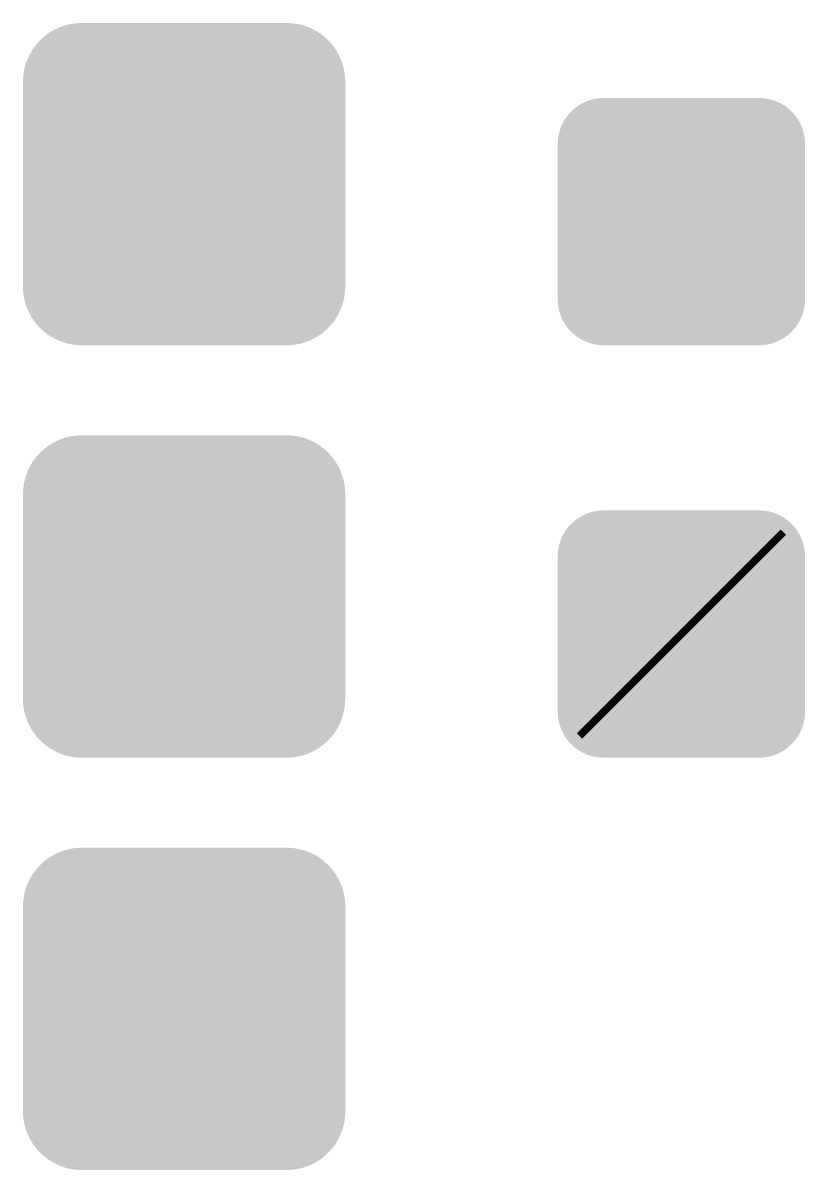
# Model space of a CAD drawing. Header units: millimetres. Extents: x 5277 to 6029, y 2052 to 2709.
# Drawn here: x 5724.73 to 5745.6, y 2612.63 to 2643.23 of the extents above; entities that cross this region are included whole.
import ezdxf

# ---------------------------------------------------------------- set-up
doc = ezdxf.new("R2010")
doc.units = ezdxf.units.MM
doc.layers.add('RailwayFacility', color=7, linetype='CONTINUOUS', true_color=0x000000)
doc.layers.add('TranspLogisticObj', color=7, linetype='CONTINUOUS', true_color=0x000000)

# ---------------------------------------------------------------- blocks, each defined once
blk = doc.blocks.new('602030203_сущ_фз')
at = {"layer": 'RailwayFacility', "linetype": 'Continuous'}
h = blk.add_hatch(color=256, dxfattribs=at)
edge = h.paths.add_edge_path()
edge.add_spline(control_points=[(-0.266, -0.339), (-0.266, 0.523), (0.438, 1.227), (1.3, 1.227)], knot_values=[-1, -1, -1, -1, 0, 0, 0, 0], degree=3, periodic=0)
edge.add_line((1.3, 1.227), (6.769, 1.227))
edge.add_spline(control_points=[(6.769, 1.227), (7.632, 1.227), (8.333, 0.523), (8.333, -0.339)], knot_values=[-1, -1, -1, -1, 0, 0, 0, 0], degree=3, periodic=0)
edge.add_line((8.333, -0.339), (8.333, -5.806))
edge.add_spline(control_points=[(8.333, -5.806), (8.333, -6.669), (7.632, -7.372), (6.769, -7.372)], knot_values=[-1, -1, -1, -1, 0, 0, 0, 0], degree=3, periodic=0)
edge.add_line((6.769, -7.372), (1.3, -7.372))
edge.add_spline(control_points=[(1.3, -7.372), (0.438, -7.372), (-0.266, -6.669), (-0.266, -5.806)], knot_values=[-1, -1, -1, -1, 0, 0, 0, 0], degree=3, periodic=0)
edge.add_line((-0.266, -5.806), (-0.266, -0.339))
edge = h.paths.add_edge_path(flags=16)
edge.add_spline(control_points=[(0.047, -5.806), (0.047, -6.5), (0.606, -7.059), (1.3, -7.059)], knot_values=[-1, -1, -1, -1, 0, 0, 0, 0], degree=3, periodic=0)
edge.add_line((1.3, -7.059), (6.769, -7.059))
edge.add_spline(control_points=[(6.769, -7.059), (7.463, -7.059), (8.022, -6.5), (8.022, -5.806)], knot_values=[-1, -1, -1, -1, 0, 0, 0, 0], degree=3, periodic=0)
edge.add_line((8.022, -5.806), (8.022, -0.339))
edge.add_spline(control_points=[(8.022, -0.339), (8.022, 0.355), (7.463, 0.914), (6.769, 0.914)], knot_values=[-1, -1, -1, -1, 0, 0, 0, 0], degree=3, periodic=0)
edge.add_line((6.769, 0.914), (1.3, 0.914))
edge.add_spline(control_points=[(1.3, 0.914), (0.606, 0.914), (0.047, 0.355), (0.047, -0.339)], knot_values=[-1, -1, -1, -1, 0, 0, 0, 0], degree=3, periodic=0)
edge.add_line((0.047, -0.339), (0.047, -5.806))
at = {"layer": 'RailwayFacility', "linetype": 'Continuous', "true_color": 0xffffff}
h = blk.add_hatch(color=7, dxfattribs=at)
edge = h.paths.add_edge_path()
edge.add_spline(control_points=[(0.047, -5.806), (0.047, -6.5), (0.606, -7.059), (1.3, -7.059)], knot_values=[-1, -1, -1, -1, 0, 0, 0, 0], degree=3, periodic=0)
edge.add_line((1.3, -7.059), (6.769, -7.059))
edge.add_spline(control_points=[(6.769, -7.059), (7.463, -7.059), (8.022, -6.5), (8.022, -5.806)], knot_values=[-1, -1, -1, -1, 0, 0, 0, 0], degree=3, periodic=0)
edge.add_line((8.022, -5.806), (8.022, -0.339))
edge.add_spline(control_points=[(8.022, -0.339), (8.022, 0.355), (7.463, 0.914), (6.769, 0.914)], knot_values=[-1, -1, -1, -1, 0, 0, 0, 0], degree=3, periodic=0)
edge.add_line((6.769, 0.914), (1.3, 0.914))
edge.add_spline(control_points=[(1.3, 0.914), (0.606, 0.914), (0.047, 0.355), (0.047, -0.339)], knot_values=[-1, -1, -1, -1, 0, 0, 0, 0], degree=3, periodic=0)
edge.add_line((0.047, -0.339), (0.047, -5.806))
at = {"layer": 'RailwayFacility', "linetype": 'Continuous'}
h = blk.add_hatch(color=256, dxfattribs=at)
edge = h.paths.add_edge_path()
edge.add_line((0.252, -0.679), (0.252, -5.464))
edge.add_spline(control_points=[(0.252, -5.464), (0.252, -6.23), (0.877, -6.854), (1.642, -6.854)], knot_values=[0, 0, 0, 0, 1, 1, 1, 1], degree=3, periodic=0)
edge.add_line((1.642, -6.854), (6.427, -6.854))
edge.add_spline(control_points=[(6.427, -6.854), (7.193, -6.854), (7.815, -6.23), (7.815, -5.464)], knot_values=[0, 0, 0, 0, 1, 1, 1, 1], degree=3, periodic=0)
edge.add_line((7.815, -5.464), (7.815, -0.679))
edge.add_spline(control_points=[(7.815, -0.679), (7.815, 0.086), (7.193, 0.709), (6.427, 0.709)], knot_values=[0, 0, 0, 0, 1, 1, 1, 1], degree=3, periodic=0)
edge.add_line((6.427, 0.709), (1.642, 0.709))
edge.add_spline(control_points=[(1.642, 0.709), (0.877, 0.709), (0.252, 0.086), (0.252, -0.679)], knot_values=[0, 0, 0, 0, 1, 1, 1, 1], degree=3, periodic=0)
edge = h.paths.add_edge_path(flags=16)
edge.add_line((0.565, -0.679), (0.565, -5.464))
edge.add_spline(control_points=[(0.565, -5.464), (0.565, -6.06), (1.046, -6.541), (1.642, -6.541)], knot_values=[-1, -1, -1, -1, 0, 0, 0, 0], degree=3, periodic=0)
edge.add_line((1.642, -6.541), (6.427, -6.541))
edge.add_spline(control_points=[(6.427, -6.541), (7.024, -6.541), (7.502, -6.06), (7.502, -5.464)], knot_values=[-1, -1, -1, -1, 0, 0, 0, 0], degree=3, periodic=0)
edge.add_line((7.502, -5.464), (7.502, -0.679))
edge.add_spline(control_points=[(7.502, -0.679), (7.502, -0.083), (7.024, 0.396), (6.427, 0.396)], knot_values=[-1, -1, -1, -1, 0, 0, 0, 0], degree=3, periodic=0)
edge.add_line((6.427, 0.396), (1.642, 0.396))
edge.add_spline(control_points=[(1.642, 0.396), (1.046, 0.396), (0.565, -0.083), (0.565, -0.679)], knot_values=[-1, -1, -1, -1, 0, 0, 0, 0], degree=3, periodic=0)
h = blk.add_hatch(color=256, dxfattribs=at)
edge = h.paths.add_edge_path()
edge.add_line((0.77, -1.021), (0.77, -5.124))
edge.add_spline(control_points=[(0.77, -5.124), (0.77, -5.792), (1.314, -6.336), (1.982, -6.336)], knot_values=[0, 0, 0, 0, 1, 1, 1, 1], degree=3, periodic=0)
edge.add_line((1.982, -6.336), (6.085, -6.336))
edge.add_spline(control_points=[(6.085, -6.336), (6.753, -6.336), (7.297, -5.792), (7.297, -5.124)], knot_values=[0, 0, 0, 0, 1, 1, 1, 1], degree=3, periodic=0)
edge.add_line((7.297, -5.124), (7.297, -1.021))
edge.add_spline(control_points=[(7.297, -1.021), (7.297, -0.353), (6.753, 0.191), (6.085, 0.191)], knot_values=[0, 0, 0, 0, 1, 1, 1, 1], degree=3, periodic=0)
edge.add_line((6.085, 0.191), (1.982, 0.191))
edge.add_spline(control_points=[(1.982, 0.191), (1.314, 0.191), (0.77, -0.353), (0.77, -1.021)], knot_values=[0, 0, 0, 0, 1, 1, 1, 1], degree=3, periodic=0)
edge = h.paths.add_edge_path(flags=16)
edge.add_line((1.081, -1.021), (1.081, -5.124))
edge.add_spline(control_points=[(1.081, -5.124), (1.081, -5.624), (1.482, -6.025), (1.982, -6.025)], knot_values=[-1, -1, -1, -1, 0, 0, 0, 0], degree=3, periodic=0)
edge.add_line((1.982, -6.025), (6.085, -6.025))
edge.add_spline(control_points=[(6.085, -6.025), (6.585, -6.025), (6.986, -5.624), (6.986, -5.124)], knot_values=[-1, -1, -1, -1, 0, 0, 0, 0], degree=3, periodic=0)
edge.add_line((6.986, -5.124), (6.986, -1.021))
edge.add_spline(control_points=[(6.986, -1.021), (6.986, -0.521), (6.585, -0.12), (6.085, -0.12)], knot_values=[-1, -1, -1, -1, 0, 0, 0, 0], degree=3, periodic=0)
edge.add_line((6.085, -0.12), (1.982, -0.12))
edge.add_spline(control_points=[(1.982, -0.12), (1.482, -0.12), (1.081, -0.521), (1.081, -1.021)], knot_values=[-1, -1, -1, -1, 0, 0, 0, 0], degree=3, periodic=0)
h = blk.add_hatch(color=256, dxfattribs=at)
h.paths.add_polyline_path([(2.791, -0.725), (3.059, -0.637), (3.663, -0.549), (4.001, -0.549), (4.339, -0.549), (4.944, -0.637), (5.211, -0.725), (5.478, -0.814), (5.847, -1.043), (5.949, -1.185), (5.996, -1.193), (6.043, -1.248), (6.043, -1.295), (6.043, -1.318), (6.043, -5.724), (1.959, -5.724), (1.959, -1.452), (1.959, -1.357), (1.959, -1.35), (1.959, -1.295), (1.959, -1.248), (2.006, -1.193), (2.053, -1.185), (2.155, -1.043), (2.524, -0.814)])
h.paths.add_polyline_path([(2.226, -1.585), (2.226, -5.3), (3.011, -5.3), (3.011, -5.104), (3.208, -5.104), (3.208, -5.269), (4.794, -5.269), (4.794, -5.104), (4.991, -5.104), (4.991, -5.3), (5.776, -5.3), (5.776, -1.585)], flags=16)
h.paths.add_polyline_path([(3.019, -1.923), (4.991, -1.923), (5.05, -1.923), (5.148, -1.964), (5.187, -2.005), (5.226, -2.047), (5.266, -2.147), (5.266, -2.206), (5.266, -4.012), (5.266, -4.071), (5.226, -4.171), (5.187, -4.212), (5.148, -4.254), (5.05, -4.295), (4.991, -4.295), (4.983, -4.295), (4.983, -4.766), (4.983, -4.817), (4.932, -4.868), (4.881, -4.868), (4.841, -4.868), (4.841, -5.041), (4.841, -5.073), (4.814, -5.104), (4.786, -5.104), (4.716, -5.104), (4.688, -5.104), (4.661, -5.073), (4.661, -5.041), (4.661, -4.868), (3.341, -4.868), (3.341, -5.041), (3.341, -5.073), (3.314, -5.104), (3.286, -5.104), (3.223, -5.104), (3.192, -5.104), (3.161, -5.073), (3.161, -5.041), (3.161, -4.868), (3.121, -4.868), (3.07, -4.868), (3.019, -4.817), (3.019, -4.766), (3.019, -4.295), (2.96, -4.295), (2.86, -4.254), (2.819, -4.212), (2.778, -4.171), (2.737, -4.071), (2.737, -4.012), (2.737, -2.206), (2.737, -2.147), (2.778, -2.047), (2.819, -2.005), (2.86, -1.964), (2.96, -1.923)], flags=0)
blk = doc.blocks.new('602030203_план_фз')
at = {"layer": 'RailwayFacility', "linetype": 'Continuous'}
h = blk.add_hatch(color=256, dxfattribs=at)
edge = h.paths.add_edge_path()
edge.add_spline(control_points=[(-0.266, -0.339), (-0.266, 0.523), (0.438, 1.227), (1.3, 1.227)], knot_values=[-1, -1, -1, -1, 0, 0, 0, 0], degree=3, periodic=0)
edge.add_line((1.3, 1.227), (6.769, 1.227))
edge.add_spline(control_points=[(6.769, 1.227), (7.632, 1.227), (8.333, 0.523), (8.333, -0.339)], knot_values=[-1, -1, -1, -1, 0, 0, 0, 0], degree=3, periodic=0)
edge.add_line((8.333, -0.339), (8.333, -5.806))
edge.add_spline(control_points=[(8.333, -5.806), (8.333, -6.669), (7.632, -7.372), (6.769, -7.372)], knot_values=[-1, -1, -1, -1, 0, 0, 0, 0], degree=3, periodic=0)
edge.add_line((6.769, -7.372), (1.3, -7.372))
edge.add_spline(control_points=[(1.3, -7.372), (0.438, -7.372), (-0.266, -6.669), (-0.266, -5.806)], knot_values=[-1, -1, -1, -1, 0, 0, 0, 0], degree=3, periodic=0)
edge.add_line((-0.266, -5.806), (-0.266, -0.339))
edge = h.paths.add_edge_path(flags=16)
edge.add_spline(control_points=[(0.047, -5.806), (0.047, -6.5), (0.606, -7.059), (1.3, -7.059)], knot_values=[-1, -1, -1, -1, 0, 0, 0, 0], degree=3, periodic=0)
edge.add_line((1.3, -7.059), (6.769, -7.059))
edge.add_spline(control_points=[(6.769, -7.059), (7.463, -7.059), (8.022, -6.5), (8.022, -5.806)], knot_values=[-1, -1, -1, -1, 0, 0, 0, 0], degree=3, periodic=0)
edge.add_line((8.022, -5.806), (8.022, -0.339))
edge.add_spline(control_points=[(8.022, -0.339), (8.022, 0.355), (7.463, 0.914), (6.769, 0.914)], knot_values=[-1, -1, -1, -1, 0, 0, 0, 0], degree=3, periodic=0)
edge.add_line((6.769, 0.914), (1.3, 0.914))
edge.add_spline(control_points=[(1.3, 0.914), (0.606, 0.914), (0.047, 0.355), (0.047, -0.339)], knot_values=[-1, -1, -1, -1, 0, 0, 0, 0], degree=3, periodic=0)
edge.add_line((0.047, -0.339), (0.047, -5.806))
at = {"layer": 'RailwayFacility', "linetype": 'Continuous', "true_color": 0xff0000}
h = blk.add_hatch(color=1, dxfattribs=at)
edge = h.paths.add_edge_path()
edge.add_spline(control_points=[(0.047, -5.806), (0.047, -6.5), (0.606, -7.059), (1.3, -7.059)], knot_values=[-1, -1, -1, -1, 0, 0, 0, 0], degree=3, periodic=0)
edge.add_line((1.3, -7.059), (6.769, -7.059))
edge.add_spline(control_points=[(6.769, -7.059), (7.463, -7.059), (8.022, -6.5), (8.022, -5.806)], knot_values=[-1, -1, -1, -1, 0, 0, 0, 0], degree=3, periodic=0)
edge.add_line((8.022, -5.806), (8.022, -0.339))
edge.add_spline(control_points=[(8.022, -0.339), (8.022, 0.355), (7.463, 0.914), (6.769, 0.914)], knot_values=[-1, -1, -1, -1, 0, 0, 0, 0], degree=3, periodic=0)
edge.add_line((6.769, 0.914), (1.3, 0.914))
edge.add_spline(control_points=[(1.3, 0.914), (0.606, 0.914), (0.047, 0.355), (0.047, -0.339)], knot_values=[-1, -1, -1, -1, 0, 0, 0, 0], degree=3, periodic=0)
edge.add_line((0.047, -0.339), (0.047, -5.806))
at = {"layer": 'RailwayFacility', "linetype": 'Continuous'}
h = blk.add_hatch(color=256, dxfattribs=at)
edge = h.paths.add_edge_path()
edge.add_line((0.252, -0.679), (0.252, -5.464))
edge.add_spline(control_points=[(0.252, -5.464), (0.252, -6.23), (0.877, -6.854), (1.642, -6.854)], knot_values=[0, 0, 0, 0, 1, 1, 1, 1], degree=3, periodic=0)
edge.add_line((1.642, -6.854), (6.427, -6.854))
edge.add_spline(control_points=[(6.427, -6.854), (7.193, -6.854), (7.815, -6.23), (7.815, -5.464)], knot_values=[0, 0, 0, 0, 1, 1, 1, 1], degree=3, periodic=0)
edge.add_line((7.815, -5.464), (7.815, -0.679))
edge.add_spline(control_points=[(7.815, -0.679), (7.815, 0.086), (7.193, 0.709), (6.427, 0.709)], knot_values=[0, 0, 0, 0, 1, 1, 1, 1], degree=3, periodic=0)
edge.add_line((6.427, 0.709), (1.642, 0.709))
edge.add_spline(control_points=[(1.642, 0.709), (0.877, 0.709), (0.252, 0.086), (0.252, -0.679)], knot_values=[0, 0, 0, 0, 1, 1, 1, 1], degree=3, periodic=0)
edge = h.paths.add_edge_path(flags=16)
edge.add_line((0.565, -0.679), (0.565, -5.464))
edge.add_spline(control_points=[(0.565, -5.464), (0.565, -6.06), (1.046, -6.541), (1.642, -6.541)], knot_values=[-1, -1, -1, -1, 0, 0, 0, 0], degree=3, periodic=0)
edge.add_line((1.642, -6.541), (6.427, -6.541))
edge.add_spline(control_points=[(6.427, -6.541), (7.024, -6.541), (7.502, -6.06), (7.502, -5.464)], knot_values=[-1, -1, -1, -1, 0, 0, 0, 0], degree=3, periodic=0)
edge.add_line((7.502, -5.464), (7.502, -0.679))
edge.add_spline(control_points=[(7.502, -0.679), (7.502, -0.083), (7.024, 0.396), (6.427, 0.396)], knot_values=[-1, -1, -1, -1, 0, 0, 0, 0], degree=3, periodic=0)
edge.add_line((6.427, 0.396), (1.642, 0.396))
edge.add_spline(control_points=[(1.642, 0.396), (1.046, 0.396), (0.565, -0.083), (0.565, -0.679)], knot_values=[-1, -1, -1, -1, 0, 0, 0, 0], degree=3, periodic=0)
h = blk.add_hatch(color=256, dxfattribs=at)
edge = h.paths.add_edge_path()
edge.add_line((0.77, -1.021), (0.77, -5.124))
edge.add_spline(control_points=[(0.77, -5.124), (0.77, -5.792), (1.314, -6.336), (1.982, -6.336)], knot_values=[0, 0, 0, 0, 1, 1, 1, 1], degree=3, periodic=0)
edge.add_line((1.982, -6.336), (6.085, -6.336))
edge.add_spline(control_points=[(6.085, -6.336), (6.753, -6.336), (7.297, -5.792), (7.297, -5.124)], knot_values=[0, 0, 0, 0, 1, 1, 1, 1], degree=3, periodic=0)
edge.add_line((7.297, -5.124), (7.297, -1.021))
edge.add_spline(control_points=[(7.297, -1.021), (7.297, -0.353), (6.753, 0.191), (6.085, 0.191)], knot_values=[0, 0, 0, 0, 1, 1, 1, 1], degree=3, periodic=0)
edge.add_line((6.085, 0.191), (1.982, 0.191))
edge.add_spline(control_points=[(1.982, 0.191), (1.314, 0.191), (0.77, -0.353), (0.77, -1.021)], knot_values=[0, 0, 0, 0, 1, 1, 1, 1], degree=3, periodic=0)
edge = h.paths.add_edge_path(flags=16)
edge.add_line((1.081, -1.021), (1.081, -5.124))
edge.add_spline(control_points=[(1.081, -5.124), (1.081, -5.624), (1.482, -6.025), (1.982, -6.025)], knot_values=[-1, -1, -1, -1, 0, 0, 0, 0], degree=3, periodic=0)
edge.add_line((1.982, -6.025), (6.085, -6.025))
edge.add_spline(control_points=[(6.085, -6.025), (6.585, -6.025), (6.986, -5.624), (6.986, -5.124)], knot_values=[-1, -1, -1, -1, 0, 0, 0, 0], degree=3, periodic=0)
edge.add_line((6.986, -5.124), (6.986, -1.021))
edge.add_spline(control_points=[(6.986, -1.021), (6.986, -0.521), (6.585, -0.12), (6.085, -0.12)], knot_values=[-1, -1, -1, -1, 0, 0, 0, 0], degree=3, periodic=0)
edge.add_line((6.085, -0.12), (1.982, -0.12))
edge.add_spline(control_points=[(1.982, -0.12), (1.482, -0.12), (1.081, -0.521), (1.081, -1.021)], knot_values=[-1, -1, -1, -1, 0, 0, 0, 0], degree=3, periodic=0)
h = blk.add_hatch(color=256, dxfattribs=at)
h.paths.add_polyline_path([(2.791, -0.725), (3.059, -0.637), (3.663, -0.549), (4.001, -0.549), (4.339, -0.549), (4.944, -0.637), (5.211, -0.725), (5.478, -0.814), (5.847, -1.043), (5.949, -1.185), (5.996, -1.193), (6.043, -1.248), (6.043, -1.295), (6.043, -1.318), (6.043, -5.724), (1.959, -5.724), (1.959, -1.452), (1.959, -1.357), (1.959, -1.35), (1.959, -1.295), (1.959, -1.248), (2.006, -1.193), (2.053, -1.185), (2.155, -1.043), (2.524, -0.814)])
h.paths.add_polyline_path([(2.226, -1.585), (2.226, -5.3), (3.011, -5.3), (3.011, -5.104), (3.208, -5.104), (3.208, -5.269), (4.794, -5.269), (4.794, -5.104), (4.991, -5.104), (4.991, -5.3), (5.776, -5.3), (5.776, -1.585)], flags=16)
h.paths.add_polyline_path([(3.019, -1.923), (4.991, -1.923), (5.05, -1.923), (5.148, -1.964), (5.187, -2.005), (5.226, -2.047), (5.266, -2.147), (5.266, -2.206), (5.266, -4.012), (5.266, -4.071), (5.226, -4.171), (5.187, -4.212), (5.148, -4.254), (5.05, -4.295), (4.991, -4.295), (4.983, -4.295), (4.983, -4.766), (4.983, -4.817), (4.932, -4.868), (4.881, -4.868), (4.841, -4.868), (4.841, -5.041), (4.841, -5.073), (4.814, -5.104), (4.786, -5.104), (4.716, -5.104), (4.688, -5.104), (4.661, -5.073), (4.661, -5.041), (4.661, -4.868), (3.341, -4.868), (3.341, -5.041), (3.341, -5.073), (3.314, -5.104), (3.286, -5.104), (3.223, -5.104), (3.192, -5.104), (3.161, -5.073), (3.161, -5.041), (3.161, -4.868), (3.121, -4.868), (3.07, -4.868), (3.019, -4.817), (3.019, -4.766), (3.019, -4.295), (2.96, -4.295), (2.86, -4.254), (2.819, -4.212), (2.778, -4.171), (2.737, -4.071), (2.737, -4.012), (2.737, -2.206), (2.737, -2.147), (2.778, -2.047), (2.819, -2.005), (2.86, -1.964), (2.96, -1.923)], flags=0)
blk = doc.blocks.new('602030203_рек_фз')
at = {"layer": 'RailwayFacility', "linetype": 'Continuous'}
h = blk.add_hatch(color=256, dxfattribs=at)
edge = h.paths.add_edge_path()
edge.add_spline(control_points=[(-0.266, -0.339), (-0.266, 0.523), (0.438, 1.227), (1.3, 1.227)], knot_values=[-1, -1, -1, -1, 0, 0, 0, 0], degree=3, periodic=0)
edge.add_line((1.3, 1.227), (6.769, 1.227))
edge.add_spline(control_points=[(6.769, 1.227), (7.632, 1.227), (8.333, 0.523), (8.333, -0.339)], knot_values=[-1, -1, -1, -1, 0, 0, 0, 0], degree=3, periodic=0)
edge.add_line((8.333, -0.339), (8.333, -5.806))
edge.add_spline(control_points=[(8.333, -5.806), (8.333, -6.669), (7.632, -7.372), (6.769, -7.372)], knot_values=[-1, -1, -1, -1, 0, 0, 0, 0], degree=3, periodic=0)
edge.add_line((6.769, -7.372), (1.3, -7.372))
edge.add_spline(control_points=[(1.3, -7.372), (0.438, -7.372), (-0.266, -6.669), (-0.266, -5.806)], knot_values=[-1, -1, -1, -1, 0, 0, 0, 0], degree=3, periodic=0)
edge.add_line((-0.266, -5.806), (-0.266, -0.339))
edge = h.paths.add_edge_path(flags=16)
edge.add_spline(control_points=[(0.047, -5.806), (0.047, -6.5), (0.606, -7.059), (1.3, -7.059)], knot_values=[-1, -1, -1, -1, 0, 0, 0, 0], degree=3, periodic=0)
edge.add_line((1.3, -7.059), (6.769, -7.059))
edge.add_spline(control_points=[(6.769, -7.059), (7.463, -7.059), (8.022, -6.5), (8.022, -5.806)], knot_values=[-1, -1, -1, -1, 0, 0, 0, 0], degree=3, periodic=0)
edge.add_line((8.022, -5.806), (8.022, -0.339))
edge.add_spline(control_points=[(8.022, -0.339), (8.022, 0.355), (7.463, 0.914), (6.769, 0.914)], knot_values=[-1, -1, -1, -1, 0, 0, 0, 0], degree=3, periodic=0)
edge.add_line((6.769, 0.914), (1.3, 0.914))
edge.add_spline(control_points=[(1.3, 0.914), (0.606, 0.914), (0.047, 0.355), (0.047, -0.339)], knot_values=[-1, -1, -1, -1, 0, 0, 0, 0], degree=3, periodic=0)
edge.add_line((0.047, -0.339), (0.047, -5.806))
at = {"layer": 'RailwayFacility', "linetype": 'Continuous', "true_color": 0xffff00}
h = blk.add_hatch(color=2, dxfattribs=at)
edge = h.paths.add_edge_path()
edge.add_spline(control_points=[(0.047, -5.806), (0.047, -6.5), (0.606, -7.059), (1.3, -7.059)], knot_values=[-1, -1, -1, -1, 0, 0, 0, 0], degree=3, periodic=0)
edge.add_line((1.3, -7.059), (6.769, -7.059))
edge.add_spline(control_points=[(6.769, -7.059), (7.463, -7.059), (8.022, -6.5), (8.022, -5.806)], knot_values=[-1, -1, -1, -1, 0, 0, 0, 0], degree=3, periodic=0)
edge.add_line((8.022, -5.806), (8.022, -0.339))
edge.add_spline(control_points=[(8.022, -0.339), (8.022, 0.355), (7.463, 0.914), (6.769, 0.914)], knot_values=[-1, -1, -1, -1, 0, 0, 0, 0], degree=3, periodic=0)
edge.add_line((6.769, 0.914), (1.3, 0.914))
edge.add_spline(control_points=[(1.3, 0.914), (0.606, 0.914), (0.047, 0.355), (0.047, -0.339)], knot_values=[-1, -1, -1, -1, 0, 0, 0, 0], degree=3, periodic=0)
edge.add_line((0.047, -0.339), (0.047, -5.806))
at = {"layer": 'RailwayFacility', "linetype": 'Continuous'}
h = blk.add_hatch(color=256, dxfattribs=at)
edge = h.paths.add_edge_path()
edge.add_line((0.252, -0.679), (0.252, -5.464))
edge.add_spline(control_points=[(0.252, -5.464), (0.252, -6.23), (0.877, -6.854), (1.642, -6.854)], knot_values=[0, 0, 0, 0, 1, 1, 1, 1], degree=3, periodic=0)
edge.add_line((1.642, -6.854), (6.427, -6.854))
edge.add_spline(control_points=[(6.427, -6.854), (7.193, -6.854), (7.815, -6.23), (7.815, -5.464)], knot_values=[0, 0, 0, 0, 1, 1, 1, 1], degree=3, periodic=0)
edge.add_line((7.815, -5.464), (7.815, -0.679))
edge.add_spline(control_points=[(7.815, -0.679), (7.815, 0.086), (7.193, 0.709), (6.427, 0.709)], knot_values=[0, 0, 0, 0, 1, 1, 1, 1], degree=3, periodic=0)
edge.add_line((6.427, 0.709), (1.642, 0.709))
edge.add_spline(control_points=[(1.642, 0.709), (0.877, 0.709), (0.252, 0.086), (0.252, -0.679)], knot_values=[0, 0, 0, 0, 1, 1, 1, 1], degree=3, periodic=0)
edge = h.paths.add_edge_path(flags=16)
edge.add_line((0.565, -0.679), (0.565, -5.464))
edge.add_spline(control_points=[(0.565, -5.464), (0.565, -6.06), (1.046, -6.541), (1.642, -6.541)], knot_values=[-1, -1, -1, -1, 0, 0, 0, 0], degree=3, periodic=0)
edge.add_line((1.642, -6.541), (6.427, -6.541))
edge.add_spline(control_points=[(6.427, -6.541), (7.024, -6.541), (7.502, -6.06), (7.502, -5.464)], knot_values=[-1, -1, -1, -1, 0, 0, 0, 0], degree=3, periodic=0)
edge.add_line((7.502, -5.464), (7.502, -0.679))
edge.add_spline(control_points=[(7.502, -0.679), (7.502, -0.083), (7.024, 0.396), (6.427, 0.396)], knot_values=[-1, -1, -1, -1, 0, 0, 0, 0], degree=3, periodic=0)
edge.add_line((6.427, 0.396), (1.642, 0.396))
edge.add_spline(control_points=[(1.642, 0.396), (1.046, 0.396), (0.565, -0.083), (0.565, -0.679)], knot_values=[-1, -1, -1, -1, 0, 0, 0, 0], degree=3, periodic=0)
h = blk.add_hatch(color=256, dxfattribs=at)
edge = h.paths.add_edge_path()
edge.add_line((0.77, -1.021), (0.77, -5.124))
edge.add_spline(control_points=[(0.77, -5.124), (0.77, -5.792), (1.314, -6.336), (1.982, -6.336)], knot_values=[0, 0, 0, 0, 1, 1, 1, 1], degree=3, periodic=0)
edge.add_line((1.982, -6.336), (6.085, -6.336))
edge.add_spline(control_points=[(6.085, -6.336), (6.753, -6.336), (7.297, -5.792), (7.297, -5.124)], knot_values=[0, 0, 0, 0, 1, 1, 1, 1], degree=3, periodic=0)
edge.add_line((7.297, -5.124), (7.297, -1.021))
edge.add_spline(control_points=[(7.297, -1.021), (7.297, -0.353), (6.753, 0.191), (6.085, 0.191)], knot_values=[0, 0, 0, 0, 1, 1, 1, 1], degree=3, periodic=0)
edge.add_line((6.085, 0.191), (1.982, 0.191))
edge.add_spline(control_points=[(1.982, 0.191), (1.314, 0.191), (0.77, -0.353), (0.77, -1.021)], knot_values=[0, 0, 0, 0, 1, 1, 1, 1], degree=3, periodic=0)
edge = h.paths.add_edge_path(flags=16)
edge.add_line((1.081, -1.021), (1.081, -5.124))
edge.add_spline(control_points=[(1.081, -5.124), (1.081, -5.624), (1.482, -6.025), (1.982, -6.025)], knot_values=[-1, -1, -1, -1, 0, 0, 0, 0], degree=3, periodic=0)
edge.add_line((1.982, -6.025), (6.085, -6.025))
edge.add_spline(control_points=[(6.085, -6.025), (6.585, -6.025), (6.986, -5.624), (6.986, -5.124)], knot_values=[-1, -1, -1, -1, 0, 0, 0, 0], degree=3, periodic=0)
edge.add_line((6.986, -5.124), (6.986, -1.021))
edge.add_spline(control_points=[(6.986, -1.021), (6.986, -0.521), (6.585, -0.12), (6.085, -0.12)], knot_values=[-1, -1, -1, -1, 0, 0, 0, 0], degree=3, periodic=0)
edge.add_line((6.085, -0.12), (1.982, -0.12))
edge.add_spline(control_points=[(1.982, -0.12), (1.482, -0.12), (1.081, -0.521), (1.081, -1.021)], knot_values=[-1, -1, -1, -1, 0, 0, 0, 0], degree=3, periodic=0)
h = blk.add_hatch(color=256, dxfattribs=at)
h.paths.add_polyline_path([(2.791, -0.725), (3.059, -0.637), (3.663, -0.549), (4.001, -0.549), (4.339, -0.549), (4.944, -0.637), (5.211, -0.725), (5.478, -0.814), (5.847, -1.043), (5.949, -1.185), (5.996, -1.193), (6.043, -1.248), (6.043, -1.295), (6.043, -1.318), (6.043, -5.724), (1.959, -5.724), (1.959, -1.452), (1.959, -1.357), (1.959, -1.35), (1.959, -1.295), (1.959, -1.248), (2.006, -1.193), (2.053, -1.185), (2.155, -1.043), (2.524, -0.814)])
h.paths.add_polyline_path([(2.226, -1.585), (2.226, -5.3), (3.011, -5.3), (3.011, -5.104), (3.208, -5.104), (3.208, -5.269), (4.794, -5.269), (4.794, -5.104), (4.991, -5.104), (4.991, -5.3), (5.776, -5.3), (5.776, -1.585)], flags=16)
h.paths.add_polyline_path([(3.019, -1.923), (4.991, -1.923), (5.05, -1.923), (5.148, -1.964), (5.187, -2.005), (5.226, -2.047), (5.266, -2.147), (5.266, -2.206), (5.266, -4.012), (5.266, -4.071), (5.226, -4.171), (5.187, -4.212), (5.148, -4.254), (5.05, -4.295), (4.991, -4.295), (4.983, -4.295), (4.983, -4.766), (4.983, -4.817), (4.932, -4.868), (4.881, -4.868), (4.841, -4.868), (4.841, -5.041), (4.841, -5.073), (4.814, -5.104), (4.786, -5.104), (4.716, -5.104), (4.688, -5.104), (4.661, -5.073), (4.661, -5.041), (4.661, -4.868), (3.341, -4.868), (3.341, -5.041), (3.341, -5.073), (3.314, -5.104), (3.286, -5.104), (3.223, -5.104), (3.192, -5.104), (3.161, -5.073), (3.161, -5.041), (3.161, -4.868), (3.121, -4.868), (3.07, -4.868), (3.019, -4.817), (3.019, -4.766), (3.019, -4.295), (2.96, -4.295), (2.86, -4.254), (2.819, -4.212), (2.778, -4.171), (2.737, -4.071), (2.737, -4.012), (2.737, -2.206), (2.737, -2.147), (2.778, -2.047), (2.819, -2.005), (2.86, -1.964), (2.96, -1.923)], flags=0)
blk = doc.blocks.new('602030602_рек_мз')
at = {"layer": 'TranspLogisticObj', "linetype": 'Continuous'}
h = blk.add_hatch(color=256, dxfattribs=at)
edge = h.paths.add_edge_path()
edge.add_spline(control_points=[(0, 0), (0, 0.675), (0.55, 1.225), (1.225, 1.225)], knot_values=[-1, -1, -1, -1, 0, 0, 0, 0], degree=3, periodic=0)
edge.add_line((1.225, 1.225), (5.372, 1.225))
edge.add_spline(control_points=[(5.372, 1.225), (6.047, 1.225), (6.598, 0.675), (6.598, 0)], knot_values=[-1, -1, -1, -1, 0, 0, 0, 0], degree=3, periodic=0)
edge.add_line((6.598, 0), (6.598, -4.147))
edge.add_spline(control_points=[(6.598, -4.147), (6.598, -4.822), (6.047, -5.372), (5.372, -5.372)], knot_values=[-1, -1, -1, -1, 0, 0, 0, 0], degree=3, periodic=0)
edge.add_line((5.372, -5.372), (1.225, -5.372))
edge.add_spline(control_points=[(1.225, -5.372), (0.55, -5.372), (0, -4.822), (0, -4.147)], knot_values=[-1, -1, -1, -1, 0, 0, 0, 0], degree=3, periodic=0)
edge.add_line((0, -4.147), (0, 0))
edge = h.paths.add_edge_path(flags=16)
edge.add_spline(control_points=[(0.313, -4.147), (0.313, -4.652), (0.72, -5.059), (1.225, -5.059)], knot_values=[-1, -1, -1, -1, 0, 0, 0, 0], degree=3, periodic=0)
edge.add_line((1.225, -5.059), (5.372, -5.059))
edge.add_spline(control_points=[(5.372, -5.059), (5.878, -5.059), (6.285, -4.652), (6.285, -4.147)], knot_values=[-1, -1, -1, -1, 0, 0, 0, 0], degree=3, periodic=0)
edge.add_line((6.285, -4.147), (6.285, 0))
edge.add_spline(control_points=[(6.285, 0), (6.285, 0.505), (5.878, 0.912), (5.372, 0.912)], knot_values=[-1, -1, -1, -1, 0, 0, 0, 0], degree=3, periodic=0)
edge.add_line((5.372, 0.912), (1.225, 0.912))
edge.add_spline(control_points=[(1.225, 0.912), (0.72, 0.912), (0.313, 0.505), (0.313, 0)], knot_values=[-1, -1, -1, -1, 0, 0, 0, 0], degree=3, periodic=0)
edge.add_line((0.313, 0), (0.313, -4.147))
at = {"layer": 'TranspLogisticObj', "linetype": 'Continuous', "true_color": 0xffff00}
h = blk.add_hatch(color=2, dxfattribs=at)
edge = h.paths.add_edge_path()
edge.add_line((0.313, 0), (0.313, -4.147))
edge.add_spline(control_points=[(0.313, -4.147), (0.313, -4.652), (0.72, -5.059), (1.225, -5.059)], knot_values=[-1, -1, -1, -1, 0, 0, 0, 0], degree=3, periodic=0)
edge.add_line((1.225, -5.059), (5.372, -5.059))
edge.add_spline(control_points=[(5.372, -5.059), (5.878, -5.059), (6.285, -4.652), (6.285, -4.147)], knot_values=[-1, -1, -1, -1, 0, 0, 0, 0], degree=3, periodic=0)
edge.add_line((6.285, -4.147), (6.285, 0))
edge.add_spline(control_points=[(6.285, 0), (6.285, 0.505), (5.878, 0.912), (5.372, 0.912)], knot_values=[-1, -1, -1, -1, 0, 0, 0, 0], degree=3, periodic=0)
edge.add_line((5.372, 0.912), (1.225, 0.912))
edge.add_spline(control_points=[(1.225, 0.912), (0.72, 0.912), (0.313, 0.505), (0.313, 0)], knot_values=[-1, -1, -1, -1, 0, 0, 0, 0], degree=3, periodic=0)
at = {"layer": 'TranspLogisticObj', "linetype": 'Continuous'}
h = blk.add_hatch(color=256, dxfattribs=at)
h.paths.add_polyline_path([(4.868, -0.382), (5.413, -0.382), (5.413, -4.047), (3.202, -4.047), (3.202, -4.57), (1.816, -3.767), (3.202, -2.972), (3.202, -3.495), (4.868, -3.495)])
h.paths.add_polyline_path([(3.398, 0.421), (4.784, -0.382), (3.398, -1.177), (3.398, -0.654), (1.732, -0.654), (1.732, -3.767), (1.187, -3.767), (1.187, -0.102), (3.398, -0.102)])
blk = doc.blocks.new('602030602_ликв_мз')
at = {"layer": 'TranspLogisticObj', "linetype": 'Continuous'}
h = blk.add_hatch(color=256, dxfattribs=at)
edge = h.paths.add_edge_path()
edge.add_spline(control_points=[(0, 0), (0, 0.675), (0.55, 1.225), (1.225, 1.225)], knot_values=[-1, -1, -1, -1, 0, 0, 0, 0], degree=3, periodic=0)
edge.add_line((1.225, 1.225), (5.372, 1.225))
edge.add_spline(control_points=[(5.372, 1.225), (6.047, 1.225), (6.598, 0.675), (6.598, 0)], knot_values=[-1, -1, -1, -1, 0, 0, 0, 0], degree=3, periodic=0)
edge.add_line((6.598, 0), (6.598, -4.147))
edge.add_spline(control_points=[(6.598, -4.147), (6.598, -4.822), (6.047, -5.372), (5.372, -5.372)], knot_values=[-1, -1, -1, -1, 0, 0, 0, 0], degree=3, periodic=0)
edge.add_line((5.372, -5.372), (1.225, -5.372))
edge.add_spline(control_points=[(1.225, -5.372), (0.55, -5.372), (0, -4.822), (0, -4.147)], knot_values=[-1, -1, -1, -1, 0, 0, 0, 0], degree=3, periodic=0)
edge.add_line((0, -4.147), (0, 0))
edge = h.paths.add_edge_path(flags=16)
edge.add_spline(control_points=[(0.313, -4.147), (0.313, -4.652), (0.72, -5.059), (1.225, -5.059)], knot_values=[-1, -1, -1, -1, 0, 0, 0, 0], degree=3, periodic=0)
edge.add_line((1.225, -5.059), (5.372, -5.059))
edge.add_spline(control_points=[(5.372, -5.059), (5.878, -5.059), (6.285, -4.652), (6.285, -4.147)], knot_values=[-1, -1, -1, -1, 0, 0, 0, 0], degree=3, periodic=0)
edge.add_line((6.285, -4.147), (6.285, 0))
edge.add_spline(control_points=[(6.285, 0), (6.285, 0.505), (5.878, 0.912), (5.372, 0.912)], knot_values=[-1, -1, -1, -1, 0, 0, 0, 0], degree=3, periodic=0)
edge.add_line((5.372, 0.912), (1.225, 0.912))
edge.add_spline(control_points=[(1.225, 0.912), (0.72, 0.912), (0.313, 0.505), (0.313, 0)], knot_values=[-1, -1, -1, -1, 0, 0, 0, 0], degree=3, periodic=0)
edge.add_line((0.313, 0), (0.313, -4.147))
at = {"layer": 'TranspLogisticObj', "linetype": 'Continuous', "true_color": 0xffffff}
h = blk.add_hatch(color=7, dxfattribs=at)
edge = h.paths.add_edge_path()
edge.add_line((0.313, 0), (0.313, -4.147))
edge.add_spline(control_points=[(0.313, -4.147), (0.313, -4.652), (0.72, -5.059), (1.225, -5.059)], knot_values=[-1, -1, -1, -1, 0, 0, 0, 0], degree=3, periodic=0)
edge.add_line((1.225, -5.059), (5.372, -5.059))
edge.add_spline(control_points=[(5.372, -5.059), (5.878, -5.059), (6.285, -4.652), (6.285, -4.147)], knot_values=[-1, -1, -1, -1, 0, 0, 0, 0], degree=3, periodic=0)
edge.add_line((6.285, -4.147), (6.285, 0))
edge.add_spline(control_points=[(6.285, 0), (6.285, 0.505), (5.878, 0.912), (5.372, 0.912)], knot_values=[-1, -1, -1, -1, 0, 0, 0, 0], degree=3, periodic=0)
edge.add_line((5.372, 0.912), (1.225, 0.912))
edge.add_spline(control_points=[(1.225, 0.912), (0.72, 0.912), (0.313, 0.505), (0.313, 0)], knot_values=[-1, -1, -1, -1, 0, 0, 0, 0], degree=3, periodic=0)
at = {"layer": 'TranspLogisticObj', "linetype": 'Continuous'}
h = blk.add_hatch(color=256, dxfattribs=at)
h.paths.add_polyline_path([(4.868, -0.382), (5.413, -0.382), (5.413, -4.047), (3.202, -4.047), (3.202, -4.57), (1.816, -3.767), (3.202, -2.972), (3.202, -3.495), (4.868, -3.495)])
h.paths.add_polyline_path([(3.398, 0.421), (4.784, -0.382), (3.398, -1.177), (3.398, -0.654), (1.732, -0.654), (1.732, -3.767), (1.187, -3.767), (1.187, -0.102), (3.398, -0.102)])
at = {"layer": 'TranspLogisticObj', "color": 1, "linetype": 'Continuous', "true_color": 0xff0000, "const_width": 0.2}
blk.add_lwpolyline([(0.58, -4.793), (6.018, 0.646)], dxfattribs=at)

msp = doc.modelspace()

# ---------------------------------------------------------------- block references
at = {"layer": 'RailwayFacility', "linetype": 'Continuous'}
for name, p in [('602030203_сущ_фз', (5725, 2642)), ('602030203_план_фз', (5725, 2631)), ('602030203_рек_фз', (5725, 2620))]:
    msp.add_blockref(name, p, dxfattribs=at)
at = {"layer": 'TranspLogisticObj', "linetype": 'Continuous'}
for name, p in [('602030602_рек_мз', (5739, 2640)), ('602030602_ликв_мз', (5739, 2629))]:
    msp.add_blockref(name, p, dxfattribs=at)

doc.saveas('drawing.dxf')
